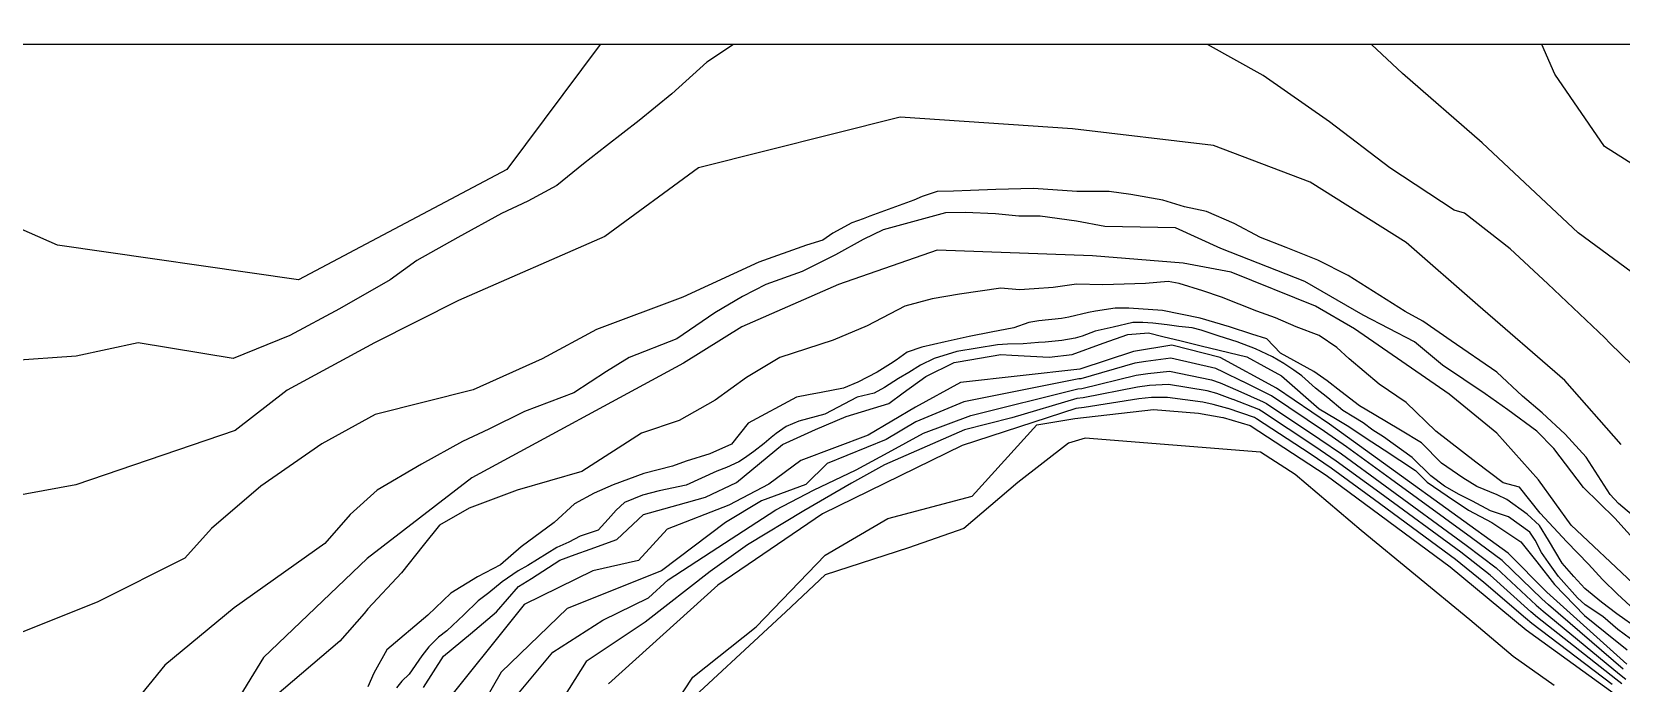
# Model space of a CAD drawing. Header units: millimetres. Extents: x 1101 to 4203, y 1053 to 1744.
# Drawn here: x 1338.7 to 1482.8, y 1683.4 to 1742.4 of the extents above; entities that cross this region are included whole.
import ezdxf

# ---------------------------------------------------------------- set-up
doc = ezdxf.new("R2010")
doc.units = ezdxf.units.MM
doc.layers.add('01_Fina', color=7, linetype='Continuous')

msp = doc.modelspace()

# ---------------------------------------------------------------- linework, layer by layer
msp.add_spline([(1206.55, 1742.41), (1198.04, 1713.25), (1191.71, 1699.46), (1188.12, 1692.66), (1185.8, 1676.36), (1188.2, 1664.12), (1192.37, 1645.4), (1198.96, 1631.58), (1205.92, 1617.92), (1212.01, 1606.12), (1219.8, 1593.74), (1226.03, 1584.56), (1235.41, 1573.92), (1239.38, 1569.04), (1262.46, 1553.75), (1273.82, 1547.94), (1292.28, 1545.86), (1304.63, 1545.03), (1323.86, 1547.24), (1343.77, 1554.24), (1348.18, 1560.24), (1355.1, 1558.48), (1361.05, 1563.53), (1368.81, 1564.74), (1375.81, 1569.68), (1387.22, 1575.31), (1397.88, 1585.58), (1409.72, 1597.18), (1418.41, 1615.58), (1419.86, 1625.08), (1420.37, 1642), (1422.23, 1651.7), (1429.17, 1651.45), (1435.26, 1654.71), (1443.36, 1656.59), (1455.3, 1651.18), (1462.27, 1643.18), (1465.93, 1633.22), (1474.19, 1620.72), (1478.65, 1616.67), (1481.05, 1602.66), (1484.13, 1591.31), (1484.89, 1574.33), (1484.36, 1564.21), (1486.42, 1559.18), (1489.39, 1548.07), (1492.67, 1543.87), (1495.89, 1536.95), (1501.55, 1533.07), (1522.85, 1527), (1548.84, 1524.65), (1563.37, 1519.91), (1597.01, 1518.92), (1608.07, 1518.76), (1621.87, 1530.8), (1629.23, 1540.85), (1637.33, 1541.75), (1654.58, 1528.41), (1666.45, 1514.07), (1678.81, 1502.28), (1683.26, 1485.42), (1688.26, 1473.25), (1696.09, 1462), (1707.13, 1455.14), (1716.58, 1451.32), (1728.09, 1440.45), (1739.12, 1428.49), (1752, 1419.89), (1768.14, 1407.72), (1779.75, 1403.89), (1792.3, 1394.74), (1800.33, 1389.87), (1811.75, 1382.95), (1818.47, 1377.64), (1820.17, 1369.01), (1828.21, 1360.85), (1834.33, 1353.31), (1847.27, 1343.54), (1858.6, 1336.79), (1868.42, 1330.8), (1878.4, 1329.63), (1894.15, 1331.08)], degree=3)
at = {"layer": '01_Fina'}
for points in [[(1135.28, 1103.45), (1874.37, 1103.45), (1873.93, 1741.26), (1134.84, 1741.26), (1135.28, 1123.4)], [(1482.78, 1705.03), (1477.66, 1710.82), (1469.78, 1717.64), (1463.28, 1723.34), (1454.59, 1728.79), (1445.84, 1732.1), (1433.05, 1733.61), (1417.44, 1734.68), (1399.15, 1730.08), (1390.67, 1723.86), (1377.41, 1718.09), (1369.81, 1714.24), (1361.9, 1709.96), (1357.16, 1706.3), (1342.72, 1701.38), (1330.53, 1699.14), (1323.15, 1699.03), (1321.76, 1699.46), (1319.51, 1705.23), (1319.51, 1714.96), (1319.4, 1720.09), (1318.87, 1729), (1318.33, 1734.77), (1316.3, 1741.26)], [(1390.24, 1741.26), (1381.8, 1729.94), (1362.92, 1719.94), (1341.07, 1723.09), (1330.15, 1727.9), (1324.22, 1735.86), (1323.67, 1741.26)], [(1402.34, 1741.26), (1399.92, 1739.65), (1396.74, 1736.8), (1393.78, 1734.39), (1390.83, 1732.09), (1388.74, 1730.45), (1386.33, 1728.48), (1383.71, 1727.06), (1381.3, 1725.96), (1377.35, 1723.77), (1373.63, 1721.69), (1371.22, 1719.94), (1366.62, 1717.31), (1362.13, 1714.91), (1356.98, 1712.83), (1348.37, 1714.24), (1342.78, 1713.03), (1336.76, 1712.6)], [(1485.85, 1710.23), (1481.74, 1714.21), (1481.3, 1714.7), (1476.13, 1719.58), (1472.7, 1722.75), (1468.59, 1726), (1467.64, 1726.27), (1461.82, 1730.08), (1456.34, 1734.27), (1450.34, 1738.45), (1445.3, 1741.26)], [(1499.25, 1709.22), (1478.89, 1724.21), (1470.19, 1732.35), (1462.97, 1738.64), (1460.14, 1741.26)], [(1489.1, 1727.07), (1481.25, 1732.01), (1476.77, 1738.58), (1475.58, 1741.26)], [(1484.69, 1697.87), (1482.54, 1699.68), (1481.79, 1700.52), (1479.61, 1703.88), (1477.7, 1705.97), (1475.61, 1707.91), (1473.84, 1709.4), (1471.51, 1711.6), (1467.36, 1714.42), (1464.81, 1716.21), (1463.2, 1717.07), (1458.04, 1720.33), (1455.27, 1721.72), (1452.4, 1722.87), (1450.08, 1723.78), (1447.71, 1725.04), (1445.19, 1726.15), (1443.21, 1726.55), (1441.25, 1727.16), (1438.35, 1727.69), (1436.38, 1727.94), (1433.46, 1727.94), (1429.53, 1728.22), (1426.09, 1728.14), (1423.82, 1728.04), (1422.28, 1727.99), (1420.79, 1727.94), (1419.43, 1727.49), (1418.68, 1727.16), (1417.01, 1726.56), (1414.69, 1725.72), (1414.09, 1725.47), (1413.06, 1725.1), (1411.32, 1724.16), (1410.43, 1723.53), (1408.95, 1723.08), (1404.63, 1721.56), (1397.73, 1718.37), (1389.92, 1715.45), (1384.98, 1712.78), (1378.73, 1709.98), (1369.86, 1707.76), (1365.04, 1705.09), (1359.51, 1701.26), (1355.02, 1697.42), (1352.6, 1694.73), (1344.66, 1690.77), (1334.44, 1686.67)], [(1487.25, 1692.77), (1482.21, 1698.37), (1479.36, 1701.14), (1476.67, 1704.66), (1475.12, 1706.25), (1472.51, 1708.18), (1470.45, 1709.61), (1466.57, 1712.22), (1464.03, 1714.32), (1459.39, 1716.75), (1454.12, 1719.8), (1446.48, 1722.8), (1442.4, 1724.66), (1435.97, 1724.79), (1433.43, 1725.26), (1430.11, 1725.7), (1428.2, 1725.7), (1426.07, 1725.93), (1423.33, 1726.05), (1421.55, 1726.01), (1415.91, 1724.47), (1414.09, 1723.6), (1411.59, 1722.21), (1408.55, 1720.71), (1405.26, 1719.52), (1403.16, 1718.45), (1400.63, 1716.95), (1397.2, 1714.6), (1392.88, 1712.9), (1390.83, 1711.64), (1387.86, 1709.7), (1383.38, 1708.03), (1380.17, 1706.41), (1377.78, 1705.32), (1374.05, 1703.26), (1370.05, 1700.89), (1367.6, 1698.71), (1365.3, 1696.06), (1357.09, 1690.23), (1350.81, 1685.06), (1346.85, 1680.2)], [(1483.84, 1692.47), (1478.25, 1697.72), (1475.28, 1701.83), (1471.51, 1706.05), (1467.18, 1709.59), (1458.61, 1715.52), (1455.08, 1717.57), (1447.43, 1720.65), (1443.09, 1721.45), (1434.87, 1722.13), (1420.79, 1722.63), (1411.85, 1719.53), (1403.08, 1715.7), (1397.79, 1712.41), (1378.62, 1702.01), (1369.13, 1694.72), (1359.75, 1685.75), (1352.81, 1674.44), (1343.68, 1665.68), (1330.72, 1662.76)], [(1483.97, 1690.07), (1482.43, 1691.49), (1481.07, 1692.8), (1479.8, 1694.19), (1477.86, 1696.21), (1475.44, 1698.82), (1473.57, 1701.16), (1472.08, 1701.56), (1469.59, 1703.45), (1465.97, 1706.23), (1463.3, 1708.83), (1460.84, 1710.5), (1458.13, 1712.8), (1457, 1713.83), (1455.4, 1714.91), (1453.33, 1715.68), (1451.46, 1716.5), (1449.76, 1717.12), (1446.55, 1718.39), (1444.85, 1718.96), (1442.72, 1719.63), (1441.73, 1719.8), (1439.66, 1719.61), (1435.81, 1719.49), (1433.41, 1719.56), (1431.3, 1719.25), (1429.58, 1719.13), (1428.26, 1719.04), (1426.55, 1719.2), (1422.81, 1718.65), (1420.34, 1718.24), (1417.85, 1717.57), (1414.45, 1715.78), (1411.36, 1714.48), (1406.53, 1712.91), (1403.5, 1711.11), (1400.66, 1709.04), (1397.41, 1707.21), (1394, 1706.06), (1388.6, 1702.59), (1382.74, 1700.91), (1378.37, 1699.26), (1375.69, 1697.73), (1374.2, 1695.89), (1372.24, 1693.4), (1369.21, 1690.15), (1368.87, 1689.72), (1366.65, 1687.21), (1360.74, 1682.19)], [(1484.34, 1688.31), (1482.37, 1689.69), (1481, 1690.76), (1479.47, 1691.99), (1478.47, 1693.07), (1477.43, 1694.29), (1476.19, 1696.36), (1475.38, 1697.69), (1474.26, 1698.73), (1472.4, 1700.04), (1471.54, 1700.48), (1469.68, 1701.23), (1468.42, 1702.01), (1466.49, 1703.34), (1464.69, 1705.18), (1462.79, 1706.33), (1460.38, 1707.75), (1459.07, 1708.53), (1457.36, 1709.83), (1456.14, 1710.79), (1454.91, 1711.65), (1451.9, 1713.32), (1450.67, 1714.59), (1449.29, 1715.03), (1447.28, 1715.7), (1444.61, 1716.48), (1441.2, 1717.16), (1438.15, 1717.38), (1436.92, 1717.38), (1435.13, 1717.12), (1434.5, 1716.98), (1432.72, 1716.57), (1432.05, 1716.46), (1430, 1716.23), (1429.11, 1716.08), (1427.73, 1715.6), (1425.67, 1715.21), (1423.68, 1714.82), (1421.51, 1714.34), (1419.39, 1713.85), (1418.08, 1713.41), (1417.07, 1712.66), (1416.55, 1712.33), (1415.36, 1711.58), (1413.6, 1710.69), (1412.3, 1710.13), (1410.28, 1709.75), (1409.13, 1709.53), (1408.05, 1709.31), (1403.67, 1706.98), (1402.14, 1705.08), (1400.2, 1704.19), (1398.04, 1703.52), (1396.81, 1703.07), (1394.2, 1702.4), (1391.43, 1701.39), (1389.71, 1700.64), (1387.92, 1699.67), (1386.09, 1697.96), (1383.09, 1695.78), (1381.23, 1694.14), (1379.14, 1693.06), (1376.71, 1691.57), (1374.62, 1689.58), (1370.93, 1686.45), (1369.74, 1684.33), (1369.21, 1683.1)], [(1484.2, 1687.02), (1482.48, 1688.27), (1481.12, 1689.45), (1479.51, 1690.52), (1478.82, 1691.16), (1477.08, 1693.07), (1476.19, 1694.34), (1475.56, 1695.25), (1474.98, 1696.36), (1474.49, 1697.1), (1472.55, 1698.49), (1470.94, 1699.02), (1469.31, 1699.89), (1468.09, 1700.51), (1466.75, 1701.25), (1465.52, 1702.21), (1463.82, 1703.86), (1462.11, 1705.09), (1461.24, 1705.74), (1460.28, 1706.32), (1459.39, 1707.01), (1458.56, 1707.52), (1457.56, 1708.1), (1456.19, 1709.27), (1455.06, 1710.13), (1453.83, 1711.25), (1453.12, 1711.78), (1452.2, 1712.38), (1451.18, 1712.96), (1449.65, 1713.7), (1447.98, 1714.33), (1446.35, 1714.86), (1444.7, 1715.4), (1443.9, 1715.6), (1442.69, 1715.73), (1441.62, 1715.87), (1440.33, 1716.02), (1439.42, 1716.07), (1438.53, 1716.07), (1436.75, 1715.67), (1435.1, 1715.31), (1433.94, 1714.86), (1433.3, 1714.66), (1432.09, 1714.44), (1430.58, 1714.31), (1429.98, 1714.26), (1428.57, 1714.15), (1427.17, 1714.13), (1426.27, 1714.06), (1422.56, 1713.45), (1420.53, 1712.83), (1419.28, 1712.23), (1418.23, 1711.56), (1417.28, 1711), (1416.03, 1710.2), (1415.07, 1709.69), (1413.53, 1709.31), (1410.62, 1707.78), (1408.24, 1707.14), (1407.1, 1706.67), (1406.21, 1706.02), (1405.76, 1705.67), (1405.12, 1705.13), (1404.16, 1704.4), (1403.33, 1703.8), (1402.82, 1703.48), (1401.7, 1702.95), (1400.81, 1702.61), (1398.04, 1701.36), (1395.61, 1700.85), (1394.09, 1700.44), (1392.44, 1699.78), (1391.69, 1699.08), (1390.97, 1698.28), (1390.06, 1697.28), (1388.45, 1696.72), (1387.4, 1696.19), (1386.31, 1695.72), (1383.71, 1694.08), (1382.82, 1693.59), (1381.37, 1692.59), (1380.15, 1691.59), (1379.19, 1690.87), (1377.91, 1689.6), (1376.35, 1688.17), (1375.6, 1687.59), (1374.73, 1686.72), (1374.08, 1685.9), (1372.94, 1684.22), (1372.29, 1683.6), (1371.8, 1683)], [(1374.23, 1683.04), (1376.06, 1685.86), (1378.49, 1687.89), (1380.87, 1689.87), (1382.86, 1692.16), (1384.02, 1692.91), (1386.58, 1694.56), (1387.98, 1695.06), (1389.35, 1695.56), (1391.77, 1696.43), (1394.19, 1698.69), (1397.33, 1699.58), (1399.79, 1700.28), (1402.59, 1701.6), (1406.77, 1705.04), (1409.76, 1706.4), (1412.55, 1707.58), (1416.41, 1708.75), (1417.71, 1709.7), (1419.76, 1711.2), (1422.33, 1712.46), (1422.68, 1712.52), (1426.55, 1713.19), (1427.57, 1713.13), (1430.93, 1712.93), (1433.02, 1713.2), (1435.82, 1714.2), (1438.08, 1715.01), (1439.93, 1715.15), (1441.25, 1714.82), (1442.89, 1714.42), (1444.72, 1713.98), (1448.86, 1712.97), (1450.4, 1712.13), (1451.99, 1711.25), (1455.41, 1708.27), (1456.89, 1707.38), (1458.09, 1706.66), (1459.57, 1705.68), (1461.3, 1704.54), (1464.13, 1702.68), (1465.18, 1701.62), (1467.01, 1700.39), (1468.95, 1699.08), (1471.05, 1697.96), (1473.67, 1696.21), (1475.12, 1694.4), (1476.73, 1692.37), (1479.46, 1689.54), (1481.33, 1688.04), (1483.33, 1686.45)], [(1483.28, 1685.13), (1476.05, 1691.65), (1472.52, 1695.18), (1462.33, 1702.57), (1456.34, 1706.89), (1451.54, 1710.13), (1446.43, 1712.92), (1442.06, 1714.03), (1438.57, 1713.47), (1433.71, 1711.87), (1422.91, 1710.64), (1418.83, 1708.43), (1414.55, 1705.88), (1408.43, 1703.59), (1405.54, 1701.45), (1401.91, 1699.54), (1396.31, 1697.36), (1393.73, 1694.54), (1389.6, 1693.58), (1383.35, 1690.55), (1375.47, 1680.71)], [(1482.95, 1684.68), (1476.19, 1690.51), (1475.57, 1691.06), (1471.98, 1694.52), (1469.2, 1696.59), (1461.86, 1701.93), (1457.88, 1704.81), (1455.9, 1706.21), (1451.09, 1709.43), (1450.72, 1709.63), (1448.49, 1710.73), (1448.47, 1710.74), (1446.73, 1711.6), (1446.04, 1711.91), (1441.95, 1712.85), (1439.69, 1712.54), (1438.69, 1712.39), (1433.81, 1710.99), (1433.62, 1710.97), (1423.2, 1708.91), (1418.85, 1707.08), (1416.17, 1705.48), (1410.83, 1703.32), (1408.9, 1701.42), (1404.88, 1699.93), (1401.6, 1697.96), (1395.82, 1693.6), (1387.25, 1690.17), (1381.29, 1684.41), (1378.01, 1678.74)], [(1381.88, 1681.33), (1385.95, 1686.24), (1390.49, 1689.14), (1394.64, 1691.15), (1396.42, 1692.78), (1400.92, 1695.72), (1406.17, 1699.13), (1409.59, 1700.9), (1413.45, 1702.73), (1416.36, 1704.32), (1419.54, 1706.07), (1423.83, 1707.66), (1433.53, 1710.08), (1433.91, 1710.12), (1438.82, 1711.31), (1439.87, 1711.46), (1441.85, 1711.67), (1445.65, 1710.89), (1446.43, 1710.62), (1448.02, 1709.92), (1448.04, 1709.92), (1450.33, 1708.91), (1450.63, 1708.74), (1455.46, 1705.53), (1457.42, 1704.18), (1461.38, 1701.29), (1468.72, 1695.93), (1471.43, 1693.86), (1475.08, 1690.47), (1475.69, 1689.95), (1482.62, 1684.22), (1483.19, 1683.79)], [(1482.84, 1683.35), (1482.29, 1683.77), (1475.18, 1689.38), (1474.6, 1689.89), (1470.89, 1693.2), (1468.24, 1695.27), (1460.91, 1700.65), (1456.96, 1703.54), (1455.02, 1704.86), (1450.19, 1708.04), (1449.93, 1708.19), (1447.6, 1709.1), (1447.57, 1709.11), (1446.12, 1709.64), (1445.25, 1709.89), (1441.75, 1710.48), (1440.04, 1710.38), (1438.94, 1710.24), (1434.01, 1709.25), (1433.45, 1709.19), (1427.56, 1707.46), (1423.26, 1706.36), (1416.02, 1703.2), (1413.03, 1701.54), (1408.71, 1699.02), (1403.59, 1695.96), (1400.21, 1693.52), (1394.34, 1688.94), (1388.98, 1685.38), (1385.23, 1679.44)], [(1481.96, 1683.31), (1474.68, 1688.82), (1474.11, 1689.3), (1470.34, 1692.54), (1467.76, 1694.61), (1460.43, 1700.01), (1456.5, 1702.9), (1454.58, 1704.18), (1449.73, 1707.35), (1449.54, 1707.47), (1447.15, 1708.29), (1447.13, 1708.29), (1445.81, 1708.66), (1444.86, 1708.87), (1441.65, 1709.3), (1440.22, 1709.3), (1439.07, 1709.16), (1434.11, 1708.38), (1433.36, 1708.29), (1423.05, 1704.94), (1410.39, 1698.75), (1400.92, 1692.29), (1390.99, 1683.37)], [(1476.69, 1683.21), (1472.99, 1685.83), (1469.06, 1689.15), (1459.22, 1697.26), (1453.23, 1702.33), (1450.08, 1704.34), (1434.21, 1705.6), (1432.69, 1705.17), (1428.11, 1701.59), (1423.22, 1697.42), (1418.2, 1695.67), (1410.63, 1693.24), (1407.08, 1689.88), (1396.76, 1680.35)]]:
    msp.add_lwpolyline(points, dxfattribs=at)
at = {"layer": '01_Fina', "linetype": 'Continuous'}
msp.add_lwpolyline([(1396.19, 1680.26), (1398.65, 1683.96), (1404.38, 1688.51), (1410.65, 1695.02), (1416.32, 1698.33), (1423.97, 1700.36), (1429.81, 1706.82), (1433.27, 1707.4), (1440.39, 1708.22), (1444.47, 1707.86), (1446.68, 1707.47), (1446.71, 1707.47), (1449.14, 1706.75), (1456.05, 1702.27), (1467.29, 1693.95), (1474.17, 1688.26), (1482.13, 1682.49)], dxfattribs=at)

doc.saveas('drawing.dxf')
